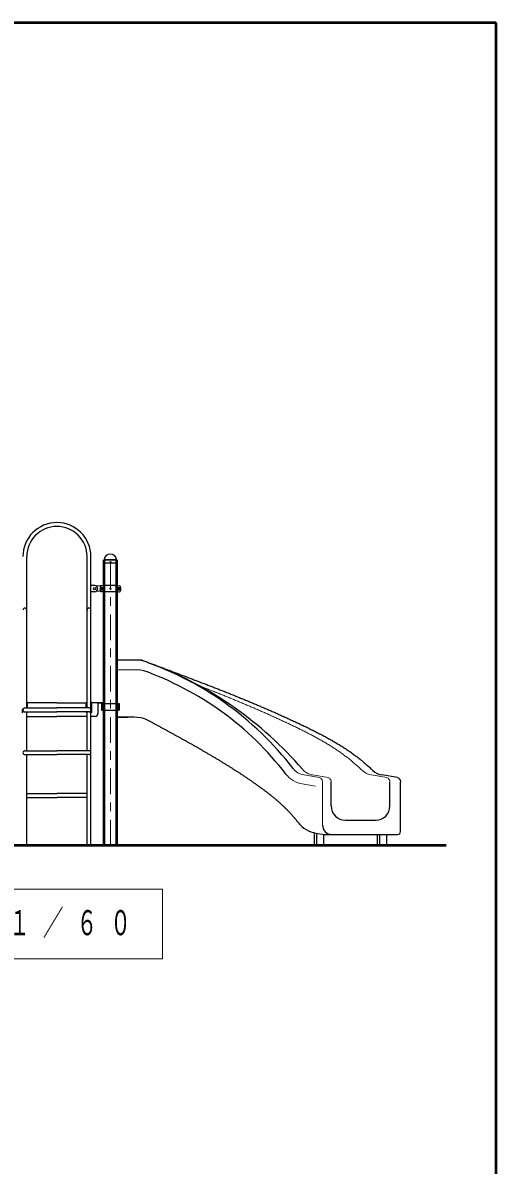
# Model space of a CAD drawing. Units: millimetres on the paper. Extents: x -552 to 0, y -594 to 267.
# Drawn here: x -55.3 to 0, y -163.5 to -30 of the extents above; entities that cross this region are included whole.
import ezdxf

# ---------------------------------------------------------------- set-up
doc = ezdxf.new("R2010")
doc.units = ezdxf.units.MM
doc.linetypes.add('USER2', pattern=[6, 3, -1, 1, -1])
doc.layers.add('LY_1', color=7, linetype='Continuous', lineweight=25)
doc.styles.add('ＭＳ ゴシック', font='')
doc.styles.get('ＭＳ ゴシック').set_extended_font_data('MS Gothic')

msp = doc.modelspace()

# ---------------------------------------------------------------- linework, layer by layer
at = {"layer": 'LY_1', "lineweight": 50}
for p, q in [((0, -30), (-385, -30)), ((0, -297), (0, -30)), ((-5.839, -126.133), (-122.904, -126.133))]:
    msp.add_line(p, q, dxfattribs=at)
at = {"layer": 'LY_1', "color": 131}
for p, q in [((-54.83, -110.072), (-54.83, -92.381)), ((-47.783, -110.072), (-47.783, -92.381)), ((-47.33, -126.133), (-47.33, -92.382)), ((-46.89, -95.765), (-47.33, -95.765)), ((-46.89, -96.499), (-47.33, -96.499)), ((-54.723, -110.072), (-54.723, -109.412)), ((-47.89, -110.072), (-47.89, -109.412)), ((-47.223, -109.758), (-47.223, -109.412)), ((-47.223, -110.549), (-47.223, -109.412)), ((-54.83, -115.072), (-54.83, -110.526)), ((-54.723, -110.549), (-54.723, -110.526)), ((-47.89, -110.549), (-47.89, -110.526)), ((-47.783, -115.072), (-47.783, -110.526)), ((-54.83, -126.133), (-54.83, -115.526)), ((-47.783, -126.133), (-47.783, -115.526))]:
    msp.add_line(p, q, dxfattribs=at)
at = {"layer": 'LY_1'}
for p, q in [((-45.831, -93.141), (-45.824, -92.81)), ((-45.831, -93.141), (-45.823, -93.149)), ((-44.291, -93.149), (-45.823, -93.149)), ((-45.803, -92.762), (-45.785, -92.744)), ((-44.31, -92.762), (-44.328, -92.744)), ((-44.291, -93.149), (-44.282, -93.141)), ((-44.282, -93.141), (-44.289, -92.81)), ((-41.556, -104.466), (-44.314, -104.466)), ((-54.723, -109.412), (-54.83, -109.412)), ((-51.306, -109.466), (-54.723, -109.466)), ((-51.306, -109.466), (-47.89, -109.466)), ((-47.89, -109.412), (-47.783, -109.412)), ((-47.223, -109.412), (-47.33, -109.412)), ((-45.799, -109.466), (-47.223, -109.466)), ((-45.799, -109.466), (-46.515, -109.466)), ((-55.056, -110.072), (-51.306, -110.072)), ((-55.056, -110.526), (-51.306, -110.526)), ((-47.556, -110.072), (-51.306, -110.072)), ((-47.556, -110.526), (-51.306, -110.526)), ((-45.799, -109.504), (-46.515, -109.504)), ((-46.515, -109.516), (-46.515, -110.716)), ((-46.087, -109.566), (-46.087, -110.316)), ((-46.087, -109.566), (-44.026, -109.566)), ((-46.087, -110.316), (-44.026, -110.316)), ((-45.957, -109.566), (-45.957, -110.316)), ((-45.908, -109.566), (-45.908, -110.316)), ((-45.752, -109.566), (-45.752, -110.316)), ((-44.165, -109.566), (-44.165, -110.316)), ((-44.026, -109.566), (-44.026, -110.316)), ((-54.83, -111.049), (-51.306, -111.049)), ((-47.783, -111.049), (-51.306, -111.049)), ((-46.848, -111.049), (-47.33, -111.049)), ((-44.314, -111.132), (-43.073, -111.132)), ((-43.073, -111.132), (-44.314, -111.132)), ((-55.056, -115.072), (-51.306, -115.072)), ((-55.056, -115.526), (-51.306, -115.526)), ((-47.556, -115.072), (-51.306, -115.072)), ((-47.556, -115.526), (-51.306, -115.526)), ((-19.264, -121.524), (-19.264, -118.728)), ((-11.521, -118.213), (-13.349, -117.903)), ((-12.406, -121.524), (-12.406, -118.728)), ((-11.17, -124.52), (-11.17, -118.728)), ((-54.83, -120.073), (-51.306, -120.073)), ((-47.783, -120.073), (-51.306, -120.073)), ((-54.83, -120.526), (-51.306, -120.526)), ((-47.783, -120.526), (-51.306, -120.526)), ((-17.598, -123.191), (-14.073, -123.191)), ((-21.213, -126.133), (-21.213, -124.659)), ((-21.05, -124.691), (-20.097, -124.853)), ((-20.928, -126.133), (-20.928, -124.712)), ((-20.145, -126.133), (-20.145, -124.853)), ((-20.097, -124.853), (-11.503, -124.853)), ((-13.852, -126.133), (-13.852, -124.853)), ((-13.567, -126.133), (-13.567, -124.853)), ((-12.784, -126.133), (-12.784, -124.853))]:
    msp.add_line(p, q, dxfattribs=at)
at = {"layer": 'LY_1', "lineweight": 13}
for p, q in [((-44.312, -92.791), (-45.801, -92.791)), ((-44.342, -92.733), (-45.768, -92.733)), ((-41.553, -105.632), (-44.314, -105.632)), ((-20.633, -118.213), (-22.462, -117.903)), ((-19.615, -118.213), (-21.444, -117.903)), ((-20.282, -123.76), (-20.282, -118.728)), ((-12.756, -118.213), (-14.585, -117.903)), ((-21.086, -119.209), (-22.639, -118.945)), ((-38.971, -131.264), (-89.771, -131.264)), ((-38.971, -139.398), (-38.971, -131.264)), ((-89.771, -139.398), (-38.971, -139.398))]:
    msp.add_line(p, q, dxfattribs=at)
at = {"layer": 'LY_1', "color": 140, "lineweight": 50}
for p, q in [((-45.799, -126.133), (-45.799, -92.799)), ((-44.314, -126.133), (-44.314, -92.799))]:
    msp.add_line(p, q, dxfattribs=at)
at = {"layer": 'LY_1', "linetype": 'USER2', "lineweight": 13}
msp.add_line((-45.057, -126.133), (-45.057, -92.799), dxfattribs=at)
at = {"layer": 'LY_1', "color": 2}
for p, q in [((-45.823, -95.757), (-46.679, -95.832)), ((-44.29, -95.757), (-45.823, -95.757)), ((-44.29, -95.757), (-44.027, -95.78)), ((-45.823, -96.507), (-46.679, -96.432)), ((-44.29, -96.507), (-45.823, -96.507)), ((-44.29, -96.507), (-44.027, -96.484))]:
    msp.add_line(p, q, dxfattribs=at)
at = {"layer": 'LY_1', "color": 2, "lineweight": 13}
for p, q in [((-46.169, -96.286), (-46.169, -95.978)), ((-45.861, -95.978), (-46.169, -95.978)), ((-44.252, -95.978), (-43.944, -95.978)), ((-43.944, -96.286), (-43.944, -95.978)), ((-45.861, -96.286), (-46.169, -96.286)), ((-44.252, -96.286), (-43.944, -96.286))]:
    msp.add_line(p, q, dxfattribs=at)
at = {"layer": 'LY_1'}
for points in [[(-41.266, -104.517), (-41.149, -104.561), (-41.032, -104.604), (-40.915, -104.648), (-40.798, -104.691), (-40.681, -104.734), (-40.564, -104.778), (-40.447, -104.821), (-40.33, -104.865), (-40.213, -104.909), (-40.096, -104.952), (-39.979, -104.996), (-39.862, -105.04), (-39.745, -105.083), (-39.628, -105.127), (-39.511, -105.171), (-39.394, -105.215), (-39.278, -105.258), (-39.161, -105.302), (-39.044, -105.346), (-38.927, -105.39), (-38.81, -105.434), (-38.693, -105.478), (-38.576, -105.522), (-38.46, -105.566), (-38.343, -105.61), (-38.226, -105.654), (-38.109, -105.698), (-37.992, -105.742), (-37.875, -105.786), (-37.759, -105.83), (-37.642, -105.875), (-37.525, -105.919), (-37.408, -105.963), (-37.292, -106.007), (-37.175, -106.051), (-37.058, -106.096), (-36.941, -106.14), (-36.825, -106.184), (-36.708, -106.228), (-36.591, -106.273), (-36.474, -106.317), (-36.358, -106.361), (-36.241, -106.406), (-36.124, -106.45), (-36.008, -106.495), (-35.891, -106.539), (-35.774, -106.584), (-35.658, -106.628), (-35.541, -106.673), (-35.424, -106.717), (-35.308, -106.762), (-35.191, -106.806), (-35.075, -106.851), (-34.958, -106.895), (-34.841, -106.94), (-34.725, -106.985), (-34.608, -107.029), (-34.492, -107.074), (-34.375, -107.119), (-34.259, -107.164), (-34.142, -107.209), (-34.026, -107.254), (-33.909, -107.299), (-33.793, -107.344), (-33.676, -107.389), (-33.56, -107.434), (-33.443, -107.479), (-33.327, -107.524), (-33.211, -107.569), (-33.094, -107.615), (-32.978, -107.66), (-32.862, -107.705), (-32.745, -107.751), (-32.629, -107.796), (-32.513, -107.842), (-32.397, -107.887), (-32.28, -107.933), (-32.164, -107.979), (-32.048, -108.025), (-31.932, -108.071), (-31.816, -108.117), (-31.7, -108.163), (-31.584, -108.209), (-31.468, -108.255), (-31.352, -108.301), (-31.236, -108.347), (-31.12, -108.394), (-31.004, -108.44), (-30.888, -108.486), (-30.772, -108.533), (-30.657, -108.58), (-30.541, -108.626), (-30.425, -108.673), (-30.309, -108.72), (-30.194, -108.767), (-30.078, -108.814), (-29.962, -108.861), (-29.847, -108.908), (-29.731, -108.956), (-29.616, -109.003), (-29.5, -109.051), (-29.385, -109.098), (-29.269, -109.146), (-29.154, -109.193), (-29.039, -109.241), (-28.923, -109.289), (-28.808, -109.337), (-28.693, -109.385), (-28.578, -109.433), (-28.463, -109.481), (-28.347, -109.53), (-28.232, -109.578), (-28.117, -109.627), (-28.002, -109.675), (-27.887, -109.724), (-27.772, -109.773), (-27.658, -109.822), (-27.543, -109.871), (-27.428, -109.92), (-27.313, -109.969), (-27.198, -110.018), (-27.084, -110.067), (-26.969, -110.117), (-26.854, -110.166), (-26.74, -110.216), (-26.625, -110.266), (-26.511, -110.316), (-26.397, -110.366), (-26.282, -110.416), (-26.168, -110.466), (-26.054, -110.516), (-25.939, -110.567), (-25.825, -110.617), (-25.711, -110.668), (-25.597, -110.718), (-25.483, -110.769), (-25.369, -110.82), (-25.255, -110.871), (-25.141, -110.922), (-25.027, -110.974), (-24.913, -111.025), (-24.8, -111.076), (-24.686, -111.128), (-24.572, -111.18), (-24.459, -111.231), (-24.345, -111.283), (-24.232, -111.335), (-24.118, -111.388), (-24.005, -111.44), (-23.892, -111.492), (-23.778, -111.545), (-23.665, -111.597), (-23.552, -111.65), (-23.439, -111.703), (-23.326, -111.756), (-23.213, -111.809), (-23.1, -111.862), (-22.987, -111.915), (-22.874, -111.969), (-22.761, -112.023), (-22.649, -112.076), (-22.536, -112.13), (-22.424, -112.184), (-22.311, -112.238), (-22.199, -112.293), (-22.086, -112.347), (-21.974, -112.402), (-21.862, -112.457), (-21.75, -112.512), (-21.638, -112.567), (-21.526, -112.622), (-21.414, -112.678), (-21.302, -112.733), (-21.191, -112.789), (-21.079, -112.846), (-20.968, -112.902), (-20.857, -112.959), (-20.746, -113.016), (-20.635, -113.073), (-20.524, -113.131), (-20.413, -113.189), (-20.303, -113.247), (-20.193, -113.305), (-20.082, -113.364), (-19.972, -113.423), (-19.863, -113.483), (-19.753, -113.542), (-19.644, -113.603), (-19.534, -113.663), (-19.425, -113.724), (-19.317, -113.785), (-19.208, -113.847), (-19.1, -113.909), (-18.992, -113.971), (-18.884, -114.034), (-18.776, -114.097), (-18.669, -114.161), (-18.561, -114.225), (-18.454, -114.289), (-18.348, -114.354), (-18.242, -114.42), (-18.135, -114.486), (-18.03, -114.552), (-17.924, -114.619), (-17.819, -114.686), (-17.714, -114.754), (-17.61, -114.822), (-17.506, -114.891), (-17.402, -114.961), (-17.298, -115.031), (-17.195, -115.101), (-17.093, -115.172), (-16.99, -115.244), (-16.889, -115.316), (-16.787, -115.388), (-16.686, -115.462), (-16.585, -115.535), (-16.485, -115.61), (-16.385, -115.685), (-16.285, -115.76), (-16.186, -115.836), (-16.088, -115.913), (-15.99, -115.99), (-15.892, -116.068), (-15.795, -116.146), (-15.698, -116.225), (-15.602, -116.304), (-15.506, -116.384), (-15.411, -116.465), (-15.316, -116.546), (-15.221, -116.628), (-15.127, -116.71), (-15.034, -116.793), (-14.94, -116.876), (-14.848, -116.959), (-14.755, -117.043), (-14.663, -117.128), (-14.572, -117.212), (-14.48, -117.298), (-14.39, -117.383)], [(-23.117, -123.46), (-23.172, -123.39), (-23.227, -123.321), (-23.283, -123.251), (-23.339, -123.182), (-23.395, -123.113), (-23.452, -123.045), (-23.509, -122.977), (-23.566, -122.909), (-23.624, -122.841), (-23.682, -122.774), (-23.74, -122.706), (-23.799, -122.64), (-23.858, -122.573), (-23.918, -122.507), (-23.978, -122.441), (-24.038, -122.376), (-24.099, -122.311), (-24.16, -122.246), (-24.221, -122.182), (-24.282, -122.117), (-24.344, -122.054), (-24.407, -121.99), (-24.469, -121.927), (-24.532, -121.864), (-24.596, -121.802), (-24.659, -121.739), (-24.723, -121.677), (-24.787, -121.616), (-24.851, -121.554), (-24.916, -121.493), (-24.981, -121.433), (-25.046, -121.372), (-25.112, -121.312), (-25.178, -121.252), (-25.244, -121.192), (-25.31, -121.133), (-25.376, -121.074), (-25.443, -121.015), (-25.51, -120.957), (-25.577, -120.898), (-25.645, -120.84), (-25.712, -120.783), (-25.78, -120.725), (-25.848, -120.668), (-25.916, -120.611), (-25.985, -120.554), (-26.054, -120.497), (-26.122, -120.441), (-26.192, -120.385), (-26.261, -120.329), (-26.33, -120.274), (-26.4, -120.218), (-26.47, -120.163), (-26.54, -120.108), (-26.61, -120.053), (-26.68, -119.999), (-26.75, -119.945), (-26.821, -119.89), (-26.892, -119.836), (-26.962, -119.783), (-27.033, -119.729), (-27.105, -119.676), (-27.176, -119.623), (-27.247, -119.569), (-27.319, -119.517), (-27.391, -119.464), (-27.462, -119.411), (-27.534, -119.359), (-27.606, -119.307), (-27.678, -119.255), (-27.751, -119.203), (-27.823, -119.151), (-27.895, -119.099), (-27.968, -119.048), (-28.04, -118.996), (-28.113, -118.945), (-28.186, -118.894), (-28.259, -118.843), (-28.332, -118.792), (-28.405, -118.741), (-28.478, -118.69), (-28.551, -118.64), (-28.624, -118.589), (-28.697, -118.539), (-28.771, -118.489), (-28.844, -118.439), (-28.918, -118.389), (-28.991, -118.339), (-29.065, -118.289), (-29.139, -118.239), (-29.213, -118.189), (-29.286, -118.14), (-29.36, -118.09), (-29.434, -118.041), (-29.508, -117.992), (-29.582, -117.942), (-29.657, -117.893), (-29.731, -117.844), (-29.805, -117.796), (-29.88, -117.747), (-29.954, -117.698), (-30.029, -117.649), (-30.103, -117.601), (-30.178, -117.552), (-30.252, -117.504), (-30.327, -117.456), (-30.402, -117.408), (-30.477, -117.36), (-30.552, -117.312), (-30.627, -117.264), (-30.702, -117.216), (-30.777, -117.168), (-30.852, -117.121), (-30.927, -117.073), (-31.002, -117.026), (-31.078, -116.978), (-31.153, -116.931), (-31.228, -116.884), (-31.304, -116.837), (-31.379, -116.79), (-31.455, -116.743), (-31.53, -116.696), (-31.606, -116.649), (-31.682, -116.602), (-31.757, -116.556), (-31.833, -116.509), (-31.909, -116.463), (-31.985, -116.416), (-32.061, -116.37), (-32.137, -116.324), (-32.213, -116.278), (-32.289, -116.232), (-32.365, -116.186), (-32.441, -116.14), (-32.517, -116.094), (-32.594, -116.048), (-32.67, -116.002), (-32.746, -115.956), (-32.823, -115.911), (-32.899, -115.865), (-32.976, -115.82), (-33.052, -115.774), (-33.129, -115.729), (-33.205, -115.684), (-33.282, -115.639), (-33.358, -115.594), (-33.435, -115.548), (-33.512, -115.503), (-33.589, -115.459), (-33.665, -115.414), (-33.742, -115.369), (-33.819, -115.324), (-33.896, -115.279), (-33.973, -115.235), (-34.05, -115.19), (-34.127, -115.146), (-34.204, -115.101), (-34.281, -115.057), (-34.358, -115.012), (-34.435, -114.968), (-34.512, -114.924), (-34.59, -114.88), (-34.667, -114.835), (-34.744, -114.791), (-34.821, -114.747), (-34.899, -114.703), (-34.976, -114.659), (-35.053, -114.615), (-35.131, -114.571), (-35.208, -114.528), (-35.285, -114.484), (-35.363, -114.44), (-35.44, -114.396), (-35.518, -114.353), (-35.595, -114.309), (-35.673, -114.266), (-35.751, -114.222), (-35.828, -114.179), (-35.906, -114.135), (-35.983, -114.092), (-36.061, -114.048), (-36.139, -114.005), (-36.216, -113.962), (-36.294, -113.918), (-36.372, -113.875), (-36.45, -113.832), (-36.527, -113.789), (-36.605, -113.746), (-36.683, -113.702), (-36.761, -113.659), (-36.839, -113.616), (-36.916, -113.573), (-36.994, -113.53), (-37.072, -113.487), (-37.15, -113.444), (-37.228, -113.401), (-37.306, -113.358), (-37.384, -113.315), (-37.462, -113.273), (-37.54, -113.23), (-37.617, -113.187), (-37.695, -113.144), (-37.773, -113.101), (-37.851, -113.058), (-37.929, -113.016), (-38.007, -112.973), (-38.085, -112.93), (-38.163, -112.887), (-38.241, -112.845), (-38.319, -112.802), (-38.397, -112.759), (-38.476, -112.717), (-38.554, -112.674), (-38.632, -112.631), (-38.71, -112.589), (-38.788, -112.546), (-38.866, -112.503), (-38.944, -112.461), (-39.022, -112.418), (-39.1, -112.376), (-39.178, -112.333), (-39.256, -112.291), (-39.335, -112.248), (-39.413, -112.206), (-39.491, -112.163), (-39.569, -112.121), (-39.647, -112.079), (-39.726, -112.036), (-39.804, -111.994), (-39.882, -111.951), (-39.96, -111.909), (-40.038, -111.867), (-40.117, -111.825), (-40.195, -111.782), (-40.273, -111.74), (-40.352, -111.698), (-40.43, -111.656), (-40.508, -111.614), (-40.587, -111.571), (-40.665, -111.529)], [(-11.521, -118.213), (-11.447, -118.246), (-11.379, -118.29), (-11.318, -118.346), (-11.267, -118.41), (-11.225, -118.482), (-11.195, -118.561), (-11.176, -118.643), (-11.17, -118.728)]]:
    msp.add_lwpolyline(points, dxfattribs=at)
at = {"layer": 'LY_1', "lineweight": 13}
for points in [[(-34.704, -107.469), (-34.64, -107.494), (-34.577, -107.519), (-34.513, -107.544), (-34.449, -107.568), (-34.386, -107.593), (-34.322, -107.618), (-34.258, -107.643), (-34.194, -107.668), (-34.131, -107.692), (-34.067, -107.717), (-34.003, -107.742), (-33.94, -107.767), (-33.876, -107.792), (-33.812, -107.817), (-33.749, -107.842), (-33.633, -107.887), (-33.516, -107.933), (-33.4, -107.979), (-33.284, -108.025), (-33.168, -108.071), (-33.052, -108.117), (-32.936, -108.163), (-32.82, -108.209), (-32.704, -108.255), (-32.588, -108.301), (-32.472, -108.347), (-32.356, -108.394), (-32.24, -108.44), (-32.124, -108.486), (-32.008, -108.533), (-31.893, -108.58), (-31.777, -108.626), (-31.661, -108.673), (-31.545, -108.72), (-31.43, -108.767), (-31.314, -108.814), (-31.198, -108.861), (-31.083, -108.908), (-30.967, -108.956), (-30.852, -109.003), (-30.736, -109.051), (-30.621, -109.098), (-30.505, -109.146), (-30.39, -109.193), (-30.275, -109.241), (-30.159, -109.289), (-30.044, -109.337), (-29.929, -109.385), (-29.814, -109.433), (-29.698, -109.481), (-29.583, -109.53), (-29.468, -109.578), (-29.353, -109.627), (-29.238, -109.675), (-29.123, -109.724), (-29.008, -109.773), (-28.893, -109.822), (-28.779, -109.871), (-28.664, -109.92), (-28.549, -109.969), (-28.434, -110.018), (-28.32, -110.067), (-28.205, -110.117), (-28.09, -110.166), (-27.976, -110.216), (-27.861, -110.266), (-27.747, -110.316), (-27.632, -110.366), (-27.518, -110.416), (-27.404, -110.466), (-27.29, -110.516), (-27.175, -110.567), (-27.061, -110.617), (-26.947, -110.668), (-26.833, -110.718), (-26.719, -110.769), (-26.605, -110.82), (-26.491, -110.871), (-26.377, -110.922), (-26.263, -110.974), (-26.149, -111.025), (-26.036, -111.076), (-25.922, -111.128), (-25.808, -111.18), (-25.695, -111.231), (-25.581, -111.283), (-25.468, -111.335), (-25.354, -111.388), (-25.241, -111.44), (-25.128, -111.492), (-25.014, -111.545), (-24.901, -111.597), (-24.788, -111.65), (-24.675, -111.703), (-24.562, -111.756), (-24.449, -111.809), (-24.336, -111.862), (-24.223, -111.915), (-24.11, -111.969), (-23.997, -112.023), (-23.885, -112.076), (-23.772, -112.13), (-23.659, -112.184), (-23.547, -112.238), (-23.435, -112.293), (-23.322, -112.347), (-23.21, -112.402), (-23.098, -112.457), (-22.986, -112.512), (-22.874, -112.567), (-22.762, -112.622), (-22.65, -112.678), (-22.538, -112.733), (-22.427, -112.789), (-22.315, -112.846), (-22.204, -112.902), (-22.093, -112.959), (-21.982, -113.016), (-21.871, -113.073), (-21.76, -113.131), (-21.649, -113.189), (-21.539, -113.247), (-21.428, -113.305), (-21.318, -113.364), (-21.208, -113.423), (-21.099, -113.483), (-20.989, -113.542), (-20.88, -113.603), (-20.77, -113.663), (-20.661, -113.724), (-20.553, -113.785), (-20.444, -113.847), (-20.336, -113.909), (-20.227, -113.971), (-20.12, -114.034), (-20.012, -114.097), (-19.904, -114.161), (-19.797, -114.225), (-19.69, -114.289), (-19.584, -114.354), (-19.477, -114.42), (-19.371, -114.486), (-19.266, -114.552), (-19.16, -114.619), (-19.055, -114.686), (-18.95, -114.754), (-18.846, -114.822), (-18.742, -114.891), (-18.638, -114.961), (-18.534, -115.031), (-18.431, -115.101), (-18.329, -115.172), (-18.226, -115.244), (-18.124, -115.316), (-18.023, -115.388), (-17.922, -115.462), (-17.821, -115.535), (-17.721, -115.61), (-17.621, -115.685), (-17.521, -115.76), (-17.422, -115.836), (-17.324, -115.913), (-17.226, -115.99), (-17.128, -116.068), (-17.031, -116.146), (-16.934, -116.225), (-16.838, -116.304), (-16.742, -116.384), (-16.647, -116.465), (-16.552, -116.546), (-16.457, -116.628), (-16.363, -116.71), (-16.27, -116.793), (-16.176, -116.876), (-16.084, -116.959), (-15.991, -117.043), (-15.899, -117.128), (-15.808, -117.212), (-15.716, -117.298), (-15.626, -117.383)], [(-20.633, -118.213), (-20.559, -118.246), (-20.492, -118.29), (-20.431, -118.346), (-20.379, -118.41), (-20.338, -118.482), (-20.307, -118.561), (-20.289, -118.643), (-20.282, -118.728)], [(-19.615, -118.213), (-19.541, -118.246), (-19.474, -118.29), (-19.413, -118.346), (-19.361, -118.41), (-19.32, -118.482), (-19.289, -118.561), (-19.271, -118.643), (-19.264, -118.728)], [(-12.756, -118.213), (-12.683, -118.246), (-12.615, -118.29), (-12.554, -118.346), (-12.503, -118.41), (-12.461, -118.482), (-12.431, -118.561), (-12.412, -118.643), (-12.406, -118.728)]]:
    msp.add_lwpolyline(points, dxfattribs=at)
at = {"layer": 'LY_1'}
msp.add_circle((-45.057, -93.016), 0.05, dxfattribs=at)
at = {"layer": 'LY_1', "color": 2}
msp.add_circle((-46.89, -96.132), 0.125, dxfattribs=at)
at = {"layer": 'LY_1', "color": 2, "lineweight": 13}
for centre, radius in [((-46.015, -96.132), 0.154), ((-46.015, -96.132), 0.0833), ((-45.056, -96.132), 0.0833), ((-44.098, -96.132), 0.154), ((-44.098, -96.132), 0.0833)]:
    msp.add_circle(centre, radius, dxfattribs=at)
at = {"layer": 'LY_1', "color": 131}
for centre, radius, start, end in [((-51.306, -92.382), 3.977, 0, 180), ((-51.306, -92.382), 3.523, 0, 180), ((-46.89, -96.132), 0.367, 270, 90), ((-55.056, -110.299), 0.417, 216.8699, 237.04363), ((-55.056, -110.299), 0.417, 302.95637, 323.1301), ((-47.556, -110.299), 0.417, 216.8699, 237.04363), ((-47.556, -110.299), 0.417, 302.95637, 323.1301)]:
    msp.add_arc(centre, radius, start, end, dxfattribs=at)
at = {"layer": 'LY_1'}
for centre, radius, start, end in [((-45.057, -92.799), 0.72, 90, 173.3676), ((-45.057, -92.799), 0.72, 6.6324, 90), ((-45.754, -92.812), 0.07, 135, 178.99605), ((-45.818, -92.711), 0.0467, 315, 353.3676), ((-44.295, -92.711), 0.0467, 186.6324, 225), ((-44.359, -92.812), 0.07, 1.00395, 45), ((-55.056, -98.632), 0.227, 0, 180), ((-47.556, -98.632), 0.227, 0, 180), ((-41.556, -105.299), 0.833, 69.6949, 90), ((-53.419, -140.046), 37.506, 37.61943, 71.56003), ((-55.517, -145.564), 43.409, 40.736, 69.18787), ((-53.419, -140.046), 36.449, 37.61943, 70.53833), ((-46.565, -109.516), 0.05, 0, 90), ((-55.056, -110.391), 0.317, 135.70796, 224.29204), ((-55.056, -110.299), 0.227, 90, 270), ((-47.556, -110.299), 0.227, 270, 90), ((-47.556, -110.391), 0.317, 315.70796, 44.29204), ((-46.848, -110.716), 0.333, 270, 0), ((-43.073, -126.133), 15, 84.01173, 90), ((-42.242, -114.466), 3.333, 61.75482, 77.27662), ((-55.056, -115.299), 0.227, 90, 270), ((-47.556, -115.299), 0.227, 270, 90), ((-13.015, -115.931), 2, 226.5661, 260.36457), ((-17.598, -121.524), 1.667, 180, 270), ((-14.073, -121.524), 1.667, 270, 0), ((-20.492, -121.405), 3.333, 218.06305, 260.36457), ((-19.189, -123.76), 1.093, 180, 270), ((-11.503, -124.52), 0.333, 270, 0)]:
    msp.add_arc(centre, radius, start, end, dxfattribs=at)
at = {"layer": 'LY_1', "color": 2}
for centre, radius, start, end in [((-45.431, -96.132), 0.833, 163.80375, 196.19625), ((-46.072, -95.946), 0.167, 95, 163.80375), ((-44.041, -95.946), 0.167, 16.19625, 85), ((-44.681, -96.132), 0.833, 343.80375, 16.19625), ((-46.072, -96.318), 0.167, 196.19625, 265), ((-44.041, -96.318), 0.167, 275, 343.80375)]:
    msp.add_arc(centre, radius, start, end, dxfattribs=at)
at = {"layer": 'LY_1', "color": 2, "lineweight": 13}
for centre, start, end in [((-47.994, -96.132), 355.87048, 4.12952), ((-42.118, -96.132), 175.87048, 184.12952)]:
    msp.add_arc(centre, 2.139, start, end, dxfattribs=at)
at = {"layer": 'LY_1', "lineweight": 13}
for centre, radius, start, end in [((-41.553, -106.466), 0.833, 70.03583, 90), ((-22.127, -115.931), 2, 217.61943, 260.36457), ((-21.109, -115.931), 2, 220.736, 260.36457), ((-14.25, -115.931), 2, 226.5661, 260.36457), ((-22.127, -115.931), 3.058, 217.61943, 260.36457)]:
    msp.add_arc(centre, radius, start, end, dxfattribs=at)

# ---------------------------------------------------------------- texts
at = {"layer": 'LY_1', "insert": (-88.371, -135.331), "char_height": 2.933, "attachment_point": 4, "style": 'ＭＳ ゴシック'}
msp.add_mtext('\\T1.64;\\W0.6;Ｄ視立面図\u3000Ｓ＝１／６０', dxfattribs=at)

doc.saveas('drawing.dxf')
